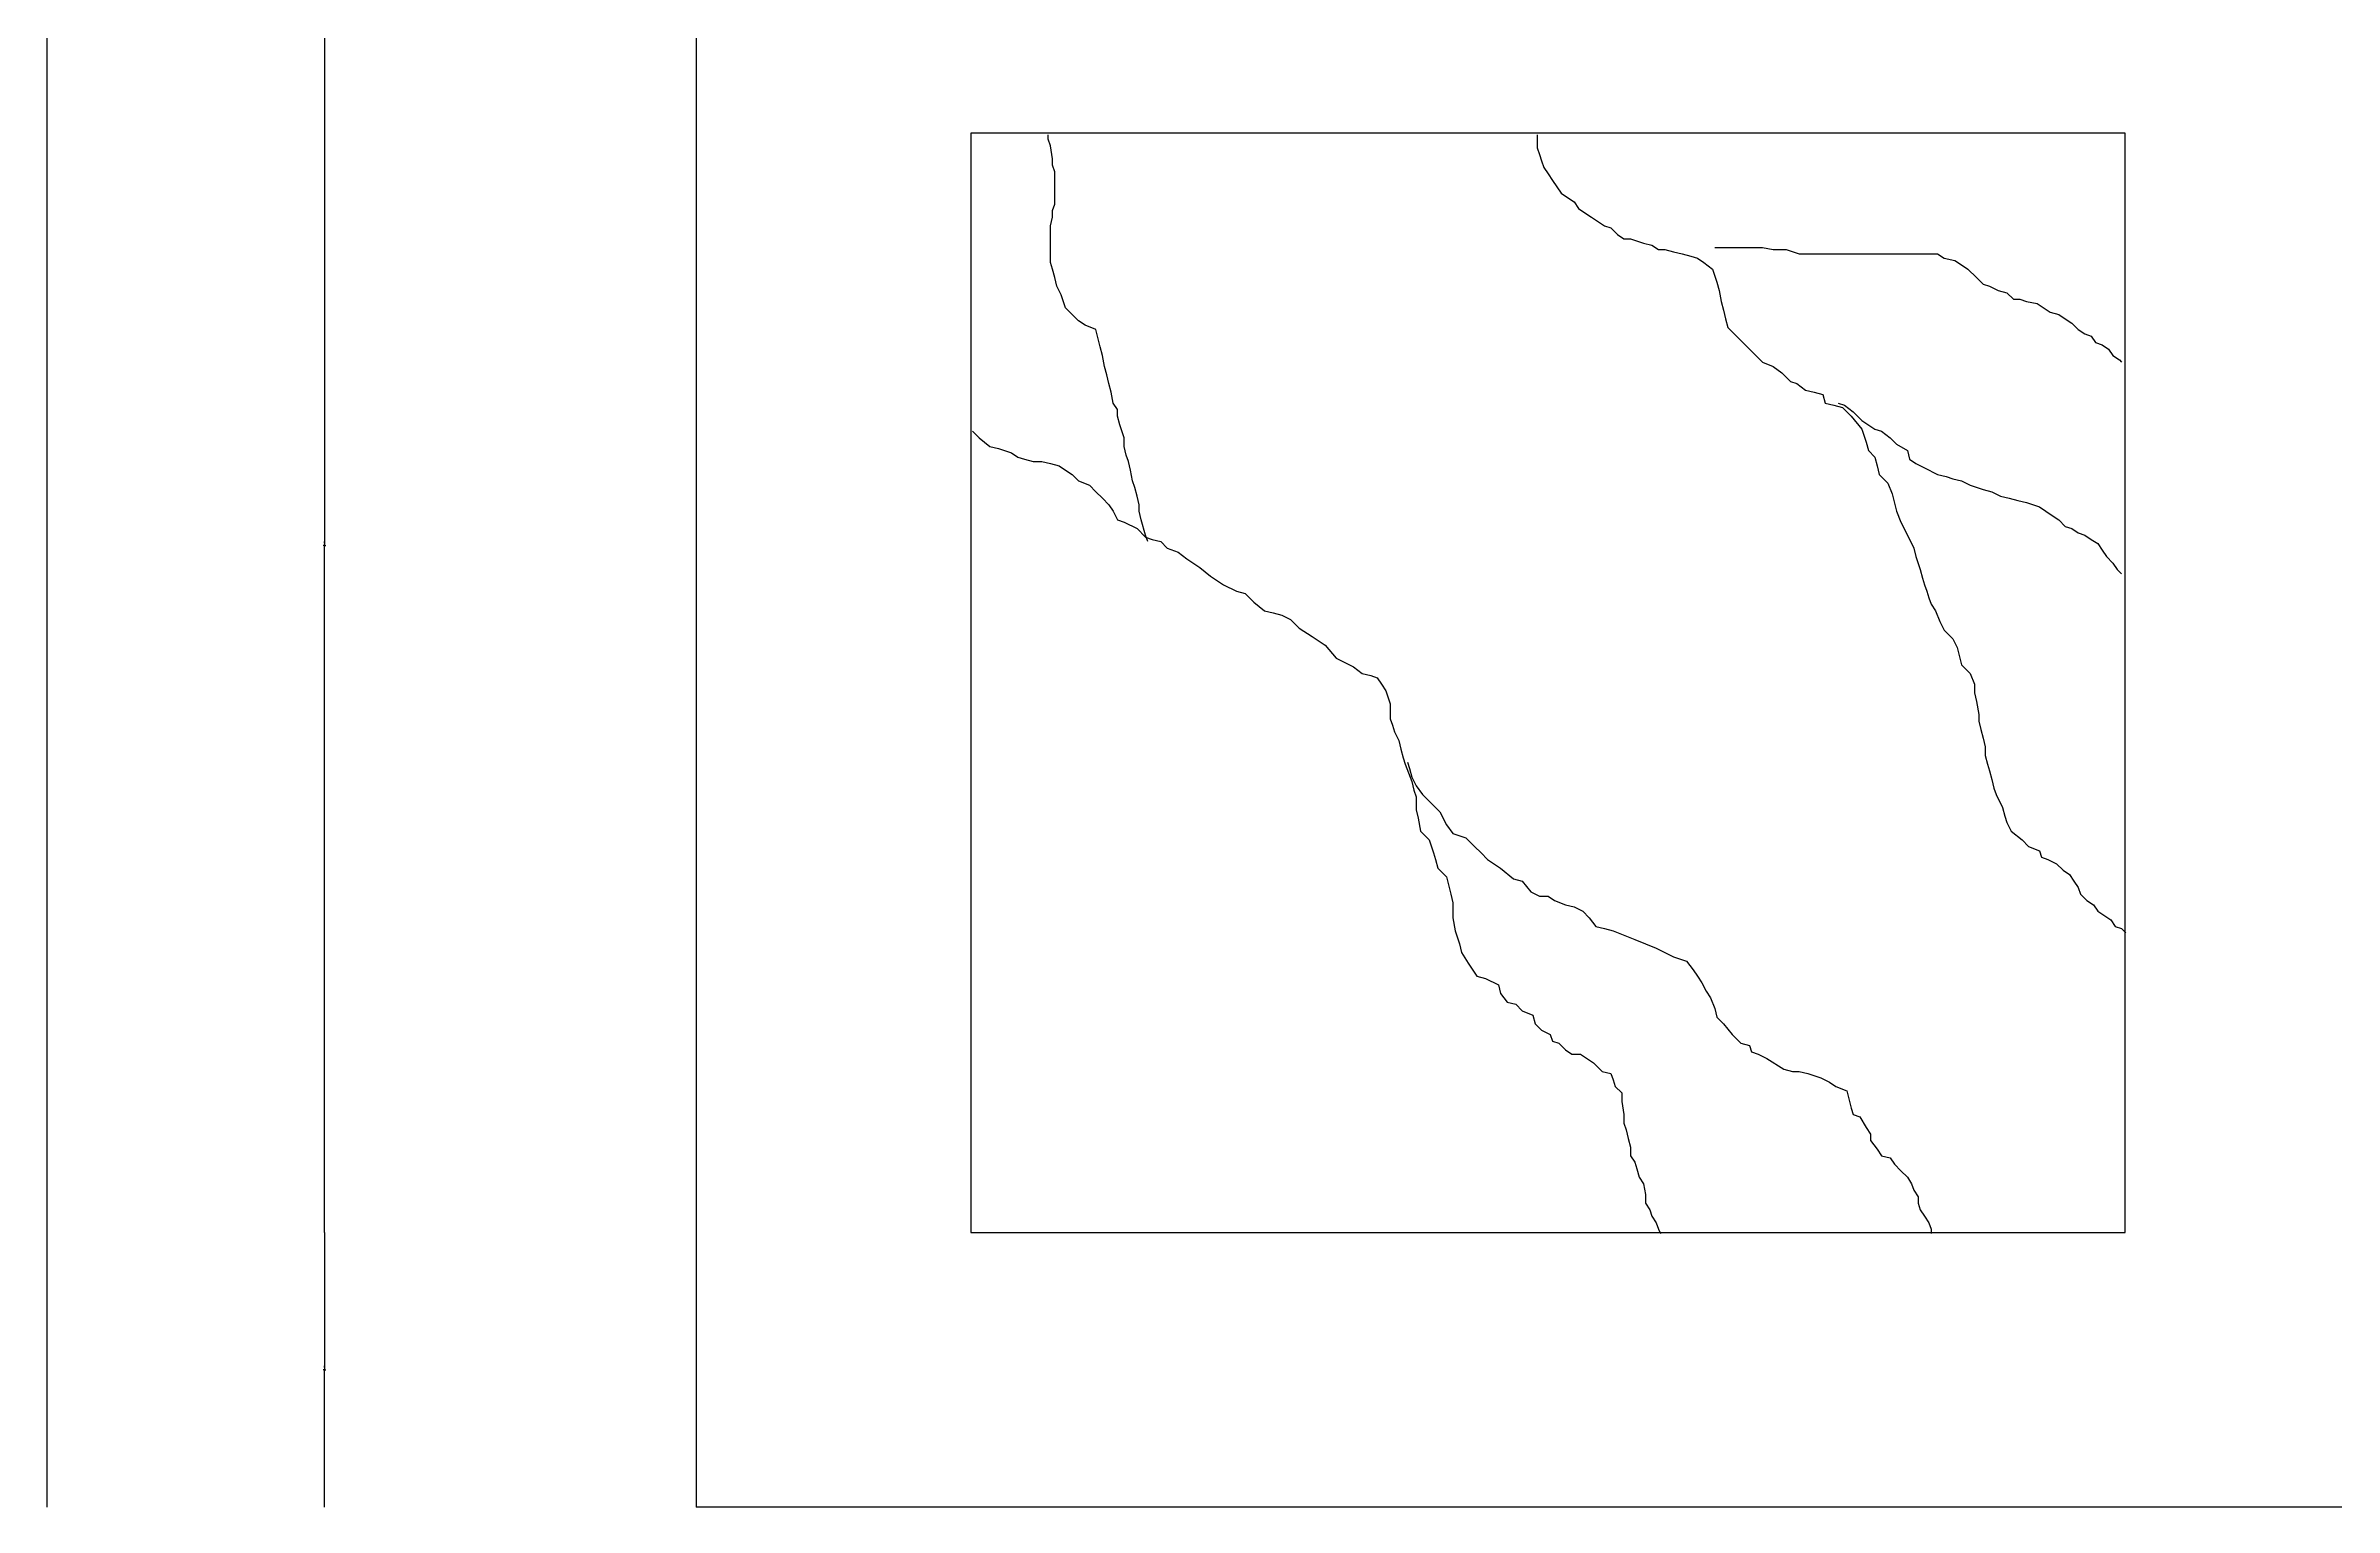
# Model space of a CAD drawing. Header units: metres. Extents: x 223 to 5375, y 130 to 7012.
# Drawn here: x 223 to 1056, y 2588 to 3120 of the extents above; entities that cross this region are included whole.
import ezdxf

# ---------------------------------------------------------------- set-up
doc = ezdxf.new("R2010")
doc.units = ezdxf.units.M
for name, color, linetype in [('4', 4, 'Continuous'), ('BH', 3, 'Continuous'), ('DIM', 3, 'Continuous')]:
    doc.layers.add(name, color=color, linetype=linetype)
doc.dimstyles.get("Standard").update_dxf_attribs({"dimtxt": 2.5, "dimasz": 2.5, "dimexe": 1.25, "dimexo": 0.625, "dimtad": 1, "dimcen": 2.5, "dimazin": 3, "dimtfac": 1, "dimtmove": 0, "dimatfit": 3})

# ---------------------------------------------------------------- blocks, each defined once
blk = doc.blocks.new('*D6')
for p, q in [((223.31, 6693.3), (223.31, 4640.8)), ((223.06, 4640.8), (222.81, 4640.8)), ((223.31, 2588.3), (223.31, 4640.8)), ((223.31, 4640.8), (223.31, 4640.8)), ((223.56, 4640.8), (223.81, 4640.8))]:
    blk.add_line(p, q)
at = {"layer": 'Defpoints'}
for p in [(223.31, 6693.3), (223.31, 4640.8), (223.31, 2588.3)]:
    blk.add_point(p, dxfattribs=at)
at = {"layer": 'DIM', "insert": (223.31, 4641.925), "char_height": 1, "attachment_point": 5}
blk.add_mtext('0', dxfattribs=at)
blk = doc.blocks.new('*D14')
for p, q in [((324.22, 3188.3), (324.22, 2938.3)), ((323.97, 2938.3), (323.72, 2938.3)), ((324.22, 2688.3), (324.22, 2938.3)), ((324.22, 2938.3), (324.22, 2938.3)), ((324.47, 2938.3), (324.72, 2938.3))]:
    blk.add_line(p, q)
at = {"layer": 'Defpoints'}
for p in [(324.22, 3188.3), (324.22, 2938.3), (324.22, 2688.3)]:
    blk.add_point(p, dxfattribs=at)
at = {"layer": 'DIM', "insert": (324.22, 2939.425), "char_height": 1, "attachment_point": 5}
blk.add_mtext('0', dxfattribs=at)
blk = doc.blocks.new('*D15')
for p, q in [((324.22, 2688.3), (324.22, 2638.3)), ((323.97, 2638.3), (323.72, 2638.3)), ((324.22, 2588.3), (324.22, 2638.3)), ((324.22, 2638.3), (324.22, 2638.3)), ((324.47, 2638.3), (324.72, 2638.3))]:
    blk.add_line(p, q)
at = {"layer": 'Defpoints'}
for p in [(324.22, 2688.3), (324.22, 2638.3), (324.22, 2588.3)]:
    blk.add_point(p, dxfattribs=at)
at = {"layer": 'DIM', "insert": (324.22, 2639.425), "char_height": 1, "attachment_point": 5}
blk.add_mtext('0', dxfattribs=at)

msp = doc.modelspace()

# ---------------------------------------------------------------- linework, layer by layer
at = {"layer": '4'}
msp.add_line((3209.42, 2588.3), (459.42, 2588.3), dxfattribs=at)
msp.add_lwpolyline([(569.42, 5988.3), (569.42, 3398.3), (529.42, 3358.3), (499.42, 3358.3), (499.42, 3328.3), (459.42, 3328.3), (459.42, 3278.3), (404.42, 3278.3), (404.42, 3238.3), (424.42, 3238.3), (424.42, 3223.3), (434.42, 3223.3), (434.42, 3188.3), (459.42, 3188.3), (459.42, 2588.3)], dxfattribs=at)
msp.add_lwpolyline([(979.42, 3088.3), (559.42, 3088.3), (559.42, 2688.3), (979.42, 2688.3)], close=True, dxfattribs=at)
at = {"layer": 'BH'}
for p, q in [((587.61, 3086.06), (587.61, 3087.63)), ((588.39, 3083.7), (587.61, 3086.06)), ((589.18, 3078.98), (588.39, 3083.7)), ((765.55, 3087.63), (765.55, 3082.91)), ((765.55, 3082.91), (766.34, 3080.55)), ((589.18, 3076.62), (589.18, 3078.98)), ((589.97, 3074.26), (589.18, 3076.62)), ((589.97, 3062.45), (589.97, 3074.26)), ((766.34, 3080.55), (767.13, 3078.19)), ((767.13, 3078.19), (767.92, 3075.83)), ((767.92, 3075.83), (769.49, 3073.47)), ((769.49, 3073.47), (771.07, 3071.11)), ((771.07, 3071.11), (772.64, 3068.75)), ((772.64, 3068.75), (774.21, 3066.39)), ((774.21, 3066.39), (776.58, 3064.81)), ((776.58, 3064.81), (778.94, 3063.24)), ((588.39, 3054.58), (589.18, 3057.73)), ((589.18, 3060.09), (589.97, 3062.45)), ((589.18, 3057.73), (589.18, 3060.09)), ((778.94, 3063.24), (780.51, 3060.88)), ((780.51, 3060.88), (782.88, 3059.3)), ((782.88, 3059.3), (785.24, 3057.73)), ((785.24, 3057.73), (789.96, 3054.58)), ((588.39, 3041.21), (588.39, 3054.58)), ((789.96, 3054.58), (792.32, 3053.8)), ((792.32, 3053.8), (794.69, 3051.44)), ((794.69, 3051.44), (797.05, 3049.86)), ((797.05, 3049.86), (799.41, 3049.86)), ((799.41, 3049.86), (804.14, 3048.29)), ((804.14, 3048.29), (807.28, 3047.5)), ((589.18, 3038.85), (588.39, 3041.21)), ((807.28, 3047.5), (809.65, 3045.93)), ((809.65, 3045.93), (812.01, 3045.93)), ((812.01, 3045.93), (815.16, 3045.14)), ((815.16, 3045.14), (818.31, 3044.35)), ((818.31, 3044.35), (821.46, 3043.57)), ((821.46, 3043.57), (823.82, 3042.78)), ((823.82, 3042.78), (826.18, 3041.21)), ((826.18, 3041.21), (829.33, 3038.85)), ((830.12, 3046.71), (847.44, 3046.71)), ((847.44, 3046.71), (851.38, 3045.93)), ((851.38, 3045.93), (856.1, 3045.93)), ((856.1, 3045.93), (860.83, 3044.35)), ((860.83, 3044.35), (911.22, 3044.35)), ((911.22, 3044.35), (913.58, 3042.78)), ((913.58, 3042.78), (917.52, 3041.99)), ((917.52, 3041.99), (919.88, 3040.42)), ((919.88, 3040.42), (922.24, 3038.85)), ((589.97, 3035.7), (589.18, 3038.85)), ((590.76, 3032.55), (589.97, 3035.7)), ((592.33, 3029.4), (590.76, 3032.55)), ((829.33, 3038.85), (830.91, 3034.12)), ((830.91, 3034.12), (831.69, 3030.98)), ((922.24, 3038.85), (925.39, 3035.7)), ((925.39, 3035.7), (927.75, 3033.34)), ((927.75, 3033.34), (930.12, 3032.55)), ((930.12, 3032.55), (933.27, 3030.98)), ((593.9, 3024.68), (592.33, 3029.4)), ((596.27, 3022.32), (593.9, 3024.68)), ((831.69, 3030.98), (832.48, 3027.04)), ((832.48, 3027.04), (833.27, 3023.89)), ((833.27, 3023.89), (834.06, 3020.75)), ((933.27, 3030.98), (936.42, 3030.19)), ((936.42, 3030.19), (938.78, 3027.83)), ((938.78, 3027.83), (941.14, 3027.83)), ((941.14, 3027.83), (943.5, 3027.04)), ((943.5, 3027.04), (947.44, 3026.25)), ((947.44, 3026.25), (952.16, 3023.11)), ((952.16, 3023.11), (955.31, 3022.32)), ((598.63, 3019.96), (596.27, 3022.32)), ((600.99, 3018.39), (598.63, 3019.96)), ((604.93, 3016.81), (600.99, 3018.39)), ((606.5, 3010.52), (604.93, 3016.81)), ((834.06, 3020.75), (834.84, 3017.6)), ((834.84, 3017.6), (838.78, 3013.66)), ((955.31, 3022.32), (957.67, 3020.75)), ((957.67, 3020.75), (960.04, 3019.17)), ((960.04, 3019.17), (962.4, 3016.81)), ((962.4, 3016.81), (964.76, 3015.24)), ((964.76, 3015.24), (967.12, 3014.45)), ((607.29, 3007.37), (606.5, 3010.52)), ((608.08, 3003.43), (607.29, 3007.37)), ((838.78, 3013.66), (841.93, 3010.52)), ((841.93, 3010.52), (845.08, 3007.37)), ((845.08, 3007.37), (847.44, 3005.01)), ((967.12, 3014.45), (968.7, 3012.09)), ((968.7, 3012.09), (971.06, 3011.3)), ((971.06, 3011.3), (973.42, 3009.73)), ((973.42, 3009.73), (975, 3007.37)), ((975, 3007.37), (977.36, 3005.8)), ((608.86, 3000.29), (608.08, 3003.43)), ((609.65, 2997.14), (608.86, 3000.29)), ((847.44, 3005.01), (851.38, 3003.43)), ((851.38, 3003.43), (854.53, 3001.07)), ((854.53, 3001.07), (857.68, 2997.93)), ((857.68, 2997.93), (860.04, 2997.14)), ((977.36, 3005.8), (978.15, 3005.01)), ((610.44, 2993.99), (609.65, 2997.14)), ((611.23, 2990.06), (610.44, 2993.99)), ((612.8, 2987.7), (611.23, 2990.06)), ((860.04, 2997.14), (863.19, 2994.78)), ((863.19, 2994.78), (866.34, 2993.99)), ((866.34, 2993.99), (869.49, 2993.2)), ((869.49, 2993.2), (870.28, 2990.06)), ((870.28, 2990.06), (873.42, 2989.27)), ((875, 2990.06), (877.36, 2989.27)), ((612.8, 2985.34), (612.8, 2987.7)), ((613.59, 2982.19), (612.8, 2985.34)), ((615.16, 2977.47), (613.59, 2982.19)), ((873.42, 2989.27), (876.57, 2988.48)), ((876.57, 2988.48), (879.72, 2985.34)), ((877.36, 2989.27), (880.51, 2986.91)), ((879.72, 2985.34), (883.66, 2980.61)), ((880.51, 2986.91), (883.66, 2983.76)), ((883.66, 2983.76), (888.38, 2980.61)), ((560.05, 2979.83), (562.41, 2977.47)), ((562.41, 2977.47), (566.35, 2974.32)), ((566.35, 2974.32), (569.5, 2973.53)), ((569.5, 2973.53), (574.22, 2971.96)), ((615.16, 2974.32), (615.16, 2977.47)), ((615.95, 2971.17), (615.16, 2974.32)), ((883.66, 2980.61), (885.24, 2975.89)), ((885.24, 2975.89), (886.02, 2972.75)), ((888.38, 2980.61), (890.75, 2979.83)), ((890.75, 2979.83), (893.9, 2977.47)), ((893.9, 2977.47), (896.26, 2975.11)), ((896.26, 2975.11), (900.2, 2972.75)), ((574.22, 2971.96), (576.58, 2970.38)), ((576.58, 2970.38), (578.94, 2969.6)), ((578.94, 2969.6), (582.09, 2968.81)), ((582.09, 2968.81), (585.24, 2968.81)), ((585.24, 2968.81), (588.39, 2968.02)), ((588.39, 2968.02), (591.54, 2967.24)), ((591.54, 2967.24), (593.9, 2965.66)), ((593.9, 2965.66), (596.27, 2964.09)), ((616.74, 2968.81), (615.95, 2971.17)), ((617.53, 2965.66), (616.74, 2968.81)), ((618.31, 2961.73), (617.53, 2965.66)), ((886.02, 2972.75), (888.38, 2970.38)), ((888.38, 2970.38), (889.17, 2967.24)), ((889.17, 2967.24), (889.96, 2964.09)), ((900.2, 2972.75), (900.98, 2969.6)), ((900.98, 2969.6), (903.35, 2968.02)), ((903.35, 2968.02), (906.49, 2966.45)), ((906.49, 2966.45), (911.22, 2964.09)), ((596.27, 2964.09), (598.63, 2961.73)), ((598.63, 2961.73), (602.57, 2960.15)), ((602.57, 2960.15), (604.93, 2957.79)), ((604.93, 2957.79), (607.29, 2955.43)), ((619.1, 2959.37), (618.31, 2961.73)), ((619.89, 2956.22), (619.1, 2959.37)), ((620.68, 2953.07), (619.89, 2956.22)), ((889.96, 2964.09), (893.11, 2960.94)), ((893.11, 2960.94), (894.68, 2957.01)), ((894.68, 2957.01), (896.26, 2950.71)), ((911.22, 2964.09), (914.37, 2963.3)), ((914.37, 2963.3), (916.73, 2962.52)), ((916.73, 2962.52), (919.88, 2961.73)), ((919.88, 2961.73), (923.03, 2960.15)), ((923.03, 2960.15), (927.75, 2958.58)), ((927.75, 2958.58), (930.9, 2957.79)), ((930.9, 2957.79), (934.05, 2956.22)), ((934.05, 2956.22), (937.2, 2955.43)), ((607.29, 2955.43), (609.65, 2953.07)), ((609.65, 2953.07), (611.23, 2950.71)), ((611.23, 2950.71), (612.8, 2947.56)), ((620.68, 2950.71), (620.68, 2953.07)), ((621.46, 2947.56), (620.68, 2950.71)), ((896.26, 2950.71), (897.83, 2946.78)), ((937.2, 2955.43), (940.35, 2954.65)), ((940.35, 2954.65), (943.5, 2953.86)), ((943.5, 2953.86), (948.23, 2952.29)), ((948.23, 2952.29), (950.59, 2950.71)), ((950.59, 2950.71), (952.95, 2949.14)), ((952.95, 2949.14), (955.31, 2947.56)), ((612.8, 2947.56), (615.16, 2946.78)), ((615.16, 2946.78), (619.89, 2944.42)), ((619.89, 2944.42), (623.04, 2941.27)), ((623.04, 2942.06), (621.46, 2947.56)), ((623.83, 2939.7), (623.04, 2942.06)), ((623.04, 2941.27), (625.4, 2940.48)), ((625.4, 2940.48), (628.55, 2939.7)), ((628.55, 2939.7), (630.91, 2937.33)), ((897.83, 2946.78), (900.2, 2942.06)), ((900.2, 2942.06), (902.56, 2937.33)), ((955.31, 2947.56), (957.67, 2945.2)), ((957.67, 2945.2), (960.04, 2944.42)), ((960.04, 2944.42), (962.4, 2942.84)), ((962.4, 2942.84), (964.76, 2942.06)), ((964.76, 2942.06), (967.12, 2940.48)), ((967.12, 2940.48), (969.49, 2938.91)), ((630.91, 2937.33), (634.85, 2935.76)), ((634.85, 2935.76), (638, 2933.4)), ((638, 2933.4), (642.72, 2930.25)), ((902.56, 2937.33), (903.35, 2934.19)), ((903.35, 2934.19), (904.92, 2929.47)), ((969.49, 2938.91), (971.06, 2936.55)), ((971.06, 2936.55), (972.63, 2934.19)), ((972.63, 2934.19), (975, 2931.83)), ((975, 2931.83), (976.57, 2929.47)), ((642.72, 2930.25), (646.66, 2927.11)), ((646.66, 2927.11), (651.38, 2923.96)), ((651.38, 2923.96), (656.11, 2921.6)), ((904.92, 2929.47), (905.71, 2926.32)), ((905.71, 2926.32), (906.49, 2923.96)), ((906.49, 2923.96), (907.28, 2921.6)), ((976.57, 2929.47), (978.15, 2927.89)), ((656.11, 2921.6), (659.26, 2920.81)), ((659.26, 2920.81), (662.41, 2917.66)), ((662.41, 2917.66), (666.34, 2914.51)), ((907.28, 2921.6), (908.07, 2919.24)), ((908.07, 2919.24), (908.86, 2916.88)), ((908.86, 2916.88), (910.43, 2914.51)), ((666.34, 2914.51), (669.49, 2913.73)), ((669.49, 2913.73), (672.64, 2912.94)), ((672.64, 2912.94), (675.79, 2911.37)), ((675.79, 2911.37), (678.94, 2908.22)), ((678.94, 2908.22), (683.67, 2905.07)), ((910.43, 2914.51), (912.01, 2910.58)), ((912.01, 2910.58), (913.58, 2907.43)), ((913.58, 2907.43), (916.73, 2904.29)), ((683.67, 2905.07), (688.39, 2901.92)), ((688.39, 2901.92), (692.33, 2897.2)), ((916.73, 2904.29), (918.31, 2901.14)), ((918.31, 2901.14), (919.88, 2894.84)), ((692.33, 2897.2), (698.63, 2894.06)), ((698.63, 2894.06), (701.78, 2891.69)), ((701.78, 2891.69), (704.93, 2890.91)), ((704.93, 2890.91), (707.29, 2890.12)), ((707.29, 2890.12), (708.86, 2887.76)), ((919.88, 2894.84), (923.03, 2891.69)), ((923.03, 2891.69), (924.6, 2887.76)), ((708.86, 2887.76), (710.44, 2885.4)), ((710.44, 2885.4), (712.01, 2880.68)), ((924.6, 2887.76), (924.6, 2884.61)), ((924.6, 2884.61), (925.39, 2881.46)), ((925.39, 2881.46), (926.18, 2876.74)), ((712.01, 2880.68), (712.01, 2875.17)), ((712.01, 2875.17), (712.8, 2872.81)), ((926.18, 2876.74), (926.18, 2874.38)), ((926.18, 2874.38), (926.97, 2871.24)), ((712.8, 2872.81), (713.59, 2870.45)), ((713.59, 2870.45), (715.16, 2867.3)), ((715.16, 2867.3), (715.95, 2864.15)), ((926.97, 2871.24), (927.75, 2868.09)), ((927.75, 2868.09), (928.54, 2864.94)), ((928.54, 2864.94), (928.54, 2861.79)), ((715.95, 2864.15), (716.74, 2861.01)), ((716.74, 2861.01), (717.52, 2858.64)), ((717.52, 2858.64), (719.89, 2852.35)), ((718.31, 2859.43), (719.1, 2857.07)), ((719.1, 2857.07), (719.89, 2853.92)), ((928.54, 2861.79), (929.33, 2858.64)), ((929.33, 2858.64), (930.12, 2856.28)), ((930.12, 2856.28), (930.9, 2853.14)), ((719.89, 2853.92), (721.46, 2850.78)), ((719.89, 2852.35), (720.67, 2849.2)), ((720.67, 2849.2), (721.46, 2846.84)), ((721.46, 2850.78), (723.82, 2847.63)), ((930.9, 2853.14), (931.69, 2849.99)), ((931.69, 2849.99), (932.48, 2847.63)), ((721.46, 2846.84), (721.46, 2842.12)), ((721.46, 2842.12), (722.25, 2838.97)), ((723.82, 2847.63), (726.97, 2844.48)), ((726.97, 2844.48), (730.12, 2841.33)), ((730.12, 2841.33), (732.48, 2836.61)), ((932.48, 2847.63), (934.84, 2842.91)), ((934.84, 2842.91), (935.63, 2839.76)), ((935.63, 2839.76), (936.42, 2837.4)), ((722.25, 2838.97), (723.03, 2834.25)), ((723.03, 2834.25), (726.18, 2831.1)), ((732.48, 2836.61), (734.85, 2833.46)), ((734.85, 2833.46), (739.57, 2831.89)), ((739.57, 2831.89), (742.72, 2828.74)), ((936.42, 2837.4), (937.99, 2834.25)), ((937.99, 2834.25), (941.93, 2831.1)), ((726.18, 2831.1), (727.76, 2826.38)), ((727.76, 2826.38), (728.55, 2824.02)), ((728.55, 2824.02), (729.33, 2820.87)), ((742.72, 2828.74), (745.08, 2826.38)), ((745.08, 2826.38), (747.44, 2824.02)), ((747.44, 2824.02), (752.17, 2820.87)), ((941.93, 2831.1), (944.29, 2828.74)), ((944.29, 2828.74), (948.23, 2827.17)), ((948.23, 2827.17), (949.01, 2824.81)), ((949.01, 2824.81), (951.38, 2824.02)), ((951.38, 2824.02), (954.52, 2822.45)), ((729.33, 2820.87), (732.48, 2817.73)), ((732.48, 2817.73), (734.06, 2811.43)), ((752.17, 2820.87), (756.89, 2816.94)), ((756.89, 2816.94), (760.04, 2816.15)), ((760.04, 2816.15), (763.19, 2812.22)), ((954.52, 2822.45), (956.89, 2820.09)), ((956.89, 2820.09), (959.25, 2818.51)), ((959.25, 2818.51), (960.82, 2816.15)), ((960.82, 2816.15), (962.4, 2813.79)), ((734.06, 2811.43), (734.85, 2808.28)), ((734.85, 2808.28), (734.85, 2802.77)), ((763.19, 2812.22), (766.34, 2810.64)), ((766.34, 2810.64), (769.49, 2810.64)), ((769.49, 2810.64), (771.85, 2809.07)), ((771.85, 2809.07), (775.79, 2807.5)), ((775.79, 2807.5), (778.94, 2806.71)), ((778.94, 2806.71), (782.09, 2805.14)), ((962.4, 2813.79), (963.19, 2811.43)), ((963.19, 2811.43), (965.55, 2809.07)), ((965.55, 2809.07), (967.91, 2807.5)), ((967.91, 2807.5), (969.49, 2805.14)), ((734.85, 2802.77), (735.63, 2798.05)), ((735.63, 2798.05), (737.21, 2793.33)), ((782.09, 2805.14), (784.45, 2802.77)), ((784.45, 2802.77), (786.81, 2799.63)), ((786.81, 2799.63), (789.96, 2798.84)), ((789.96, 2798.84), (793.11, 2798.05)), ((793.11, 2798.05), (800.99, 2794.91)), ((969.49, 2805.14), (974.21, 2801.99)), ((974.21, 2801.99), (975.78, 2799.63)), ((975.78, 2799.63), (978.15, 2798.84)), ((978.15, 2798.84), (979.72, 2797.27)), ((737.21, 2793.33), (738, 2790.18)), ((738, 2790.18), (740.36, 2786.25)), ((800.99, 2794.91), (808.86, 2791.76)), ((808.86, 2791.76), (815.16, 2788.61)), ((740.36, 2786.25), (743.51, 2781.53)), ((743.51, 2781.53), (746.66, 2780.74)), ((815.16, 2788.61), (819.88, 2787.04)), ((819.88, 2787.04), (822.24, 2783.89)), ((822.24, 2783.89), (823.82, 2781.53)), ((823.82, 2781.53), (825.39, 2779.17)), ((746.66, 2780.74), (751.38, 2778.38)), ((751.38, 2778.38), (752.17, 2775.23)), ((752.17, 2775.23), (754.53, 2772.09)), ((825.39, 2779.17), (826.97, 2776.02)), ((826.97, 2776.02), (828.54, 2773.66)), ((828.54, 2773.66), (830.12, 2769.73)), ((754.53, 2772.09), (757.68, 2771.3)), ((757.68, 2771.3), (760.04, 2768.94)), ((760.04, 2768.94), (763.98, 2767.36)), ((763.98, 2767.36), (764.77, 2764.22)), ((830.12, 2769.73), (830.91, 2766.58)), ((830.91, 2766.58), (833.27, 2764.22)), ((764.77, 2764.22), (767.13, 2761.86)), ((767.13, 2761.86), (770.28, 2760.28)), ((770.28, 2760.28), (771.07, 2757.92)), ((771.07, 2757.92), (773.43, 2757.13)), ((773.43, 2757.13), (775.79, 2754.77)), ((833.27, 2764.22), (836.42, 2760.28)), ((836.42, 2760.28), (839.57, 2757.13)), ((839.57, 2757.13), (842.72, 2756.35)), ((842.72, 2756.35), (843.5, 2753.99)), ((775.79, 2754.77), (778.15, 2753.2)), ((778.15, 2753.2), (781.3, 2753.2)), ((781.3, 2753.2), (786.03, 2750.05)), ((786.03, 2750.05), (789.17, 2746.9)), ((843.5, 2753.99), (845.87, 2753.2)), ((845.87, 2753.2), (849.02, 2751.63)), ((849.02, 2751.63), (855.31, 2747.69)), ((789.17, 2746.9), (792.32, 2746.12)), ((792.32, 2746.12), (793.11, 2743.76)), ((793.11, 2743.76), (793.9, 2741.4)), ((793.9, 2741.4), (796.26, 2739.04)), ((855.31, 2747.69), (858.46, 2746.9)), ((858.46, 2746.9), (860.83, 2746.9)), ((860.83, 2746.9), (863.98, 2746.12)), ((863.98, 2746.12), (868.7, 2744.54)), ((868.7, 2744.54), (871.85, 2742.97)), ((871.85, 2742.97), (874.21, 2741.4)), ((874.21, 2741.4), (878.15, 2739.82)), ((878.15, 2739.82), (879.72, 2733.53)), ((796.26, 2739.04), (796.26, 2735.89)), ((796.26, 2735.89), (797.05, 2731.17)), ((879.72, 2733.53), (880.51, 2731.17)), ((797.05, 2731.17), (797.05, 2728.02)), ((797.05, 2728.02), (797.84, 2725.66)), ((797.84, 2725.66), (798.62, 2722.51)), ((880.51, 2731.17), (882.87, 2730.38)), ((882.87, 2730.38), (885.24, 2726.45)), ((885.24, 2726.45), (886.81, 2724.08)), ((886.81, 2724.08), (886.81, 2721.72)), ((798.62, 2722.51), (799.41, 2719.36)), ((799.41, 2719.36), (799.41, 2716.22)), ((799.41, 2716.22), (800.99, 2713.86)), ((886.81, 2721.72), (889.17, 2718.58)), ((889.17, 2718.58), (890.75, 2716.22)), ((890.75, 2716.22), (893.9, 2715.43)), ((893.9, 2715.43), (895.47, 2713.07)), ((800.99, 2713.86), (801.77, 2711.49)), ((801.77, 2711.49), (802.56, 2708.35)), ((802.56, 2708.35), (804.14, 2705.99)), ((895.47, 2713.07), (897.83, 2710.71)), ((897.83, 2710.71), (900.2, 2708.35)), ((900.2, 2708.35), (901.77, 2705.99)), ((804.14, 2705.99), (804.92, 2702.05)), ((804.92, 2702.05), (804.92, 2698.9)), ((804.92, 2698.9), (806.5, 2696.54)), ((901.77, 2705.99), (902.56, 2703.63)), ((902.56, 2703.63), (904.13, 2701.26)), ((904.13, 2701.26), (904.13, 2698.9)), ((904.13, 2698.9), (904.92, 2696.54)), ((806.5, 2696.54), (807.28, 2694.18)), ((807.28, 2694.18), (808.86, 2691.82)), ((808.86, 2691.82), (809.65, 2689.46)), ((904.92, 2696.54), (906.49, 2694.18)), ((906.49, 2694.18), (908.07, 2691.82)), ((908.07, 2691.82), (908.86, 2689.46)), ((809.65, 2689.46), (810.43, 2687.89)), ((908.86, 2689.46), (908.86, 2687.89))]:
    msp.add_line(p, q, dxfattribs=at)

# ---------------------------------------------------------------- dimensions: what is measured, and where the dimension line sits
at = {"layer": 'DIM'}
for base, p1, p2, picture, middle in [((223.31, 4640.8), (223.31, 6693.3), (223.31, 2588.3), '*D6', (223.31, 4641.925)), ((324.22, 2938.3), (324.22, 3188.3), (324.22, 2688.3), '*D14', (324.22, 2939.425)), ((324.22, 2638.3), (324.22, 2688.3), (324.22, 2588.3), '*D15', (324.22, 2639.425))]:
    dim = msp.add_linear_dim(base=base, p1=p1, p2=p2, dimstyle='Standard', dxfattribs=at)
    dim.commit()
    dim.dimension.update_dxf_attribs({"geometry": picture, "text_midpoint": middle})

doc.saveas('drawing.dxf')
